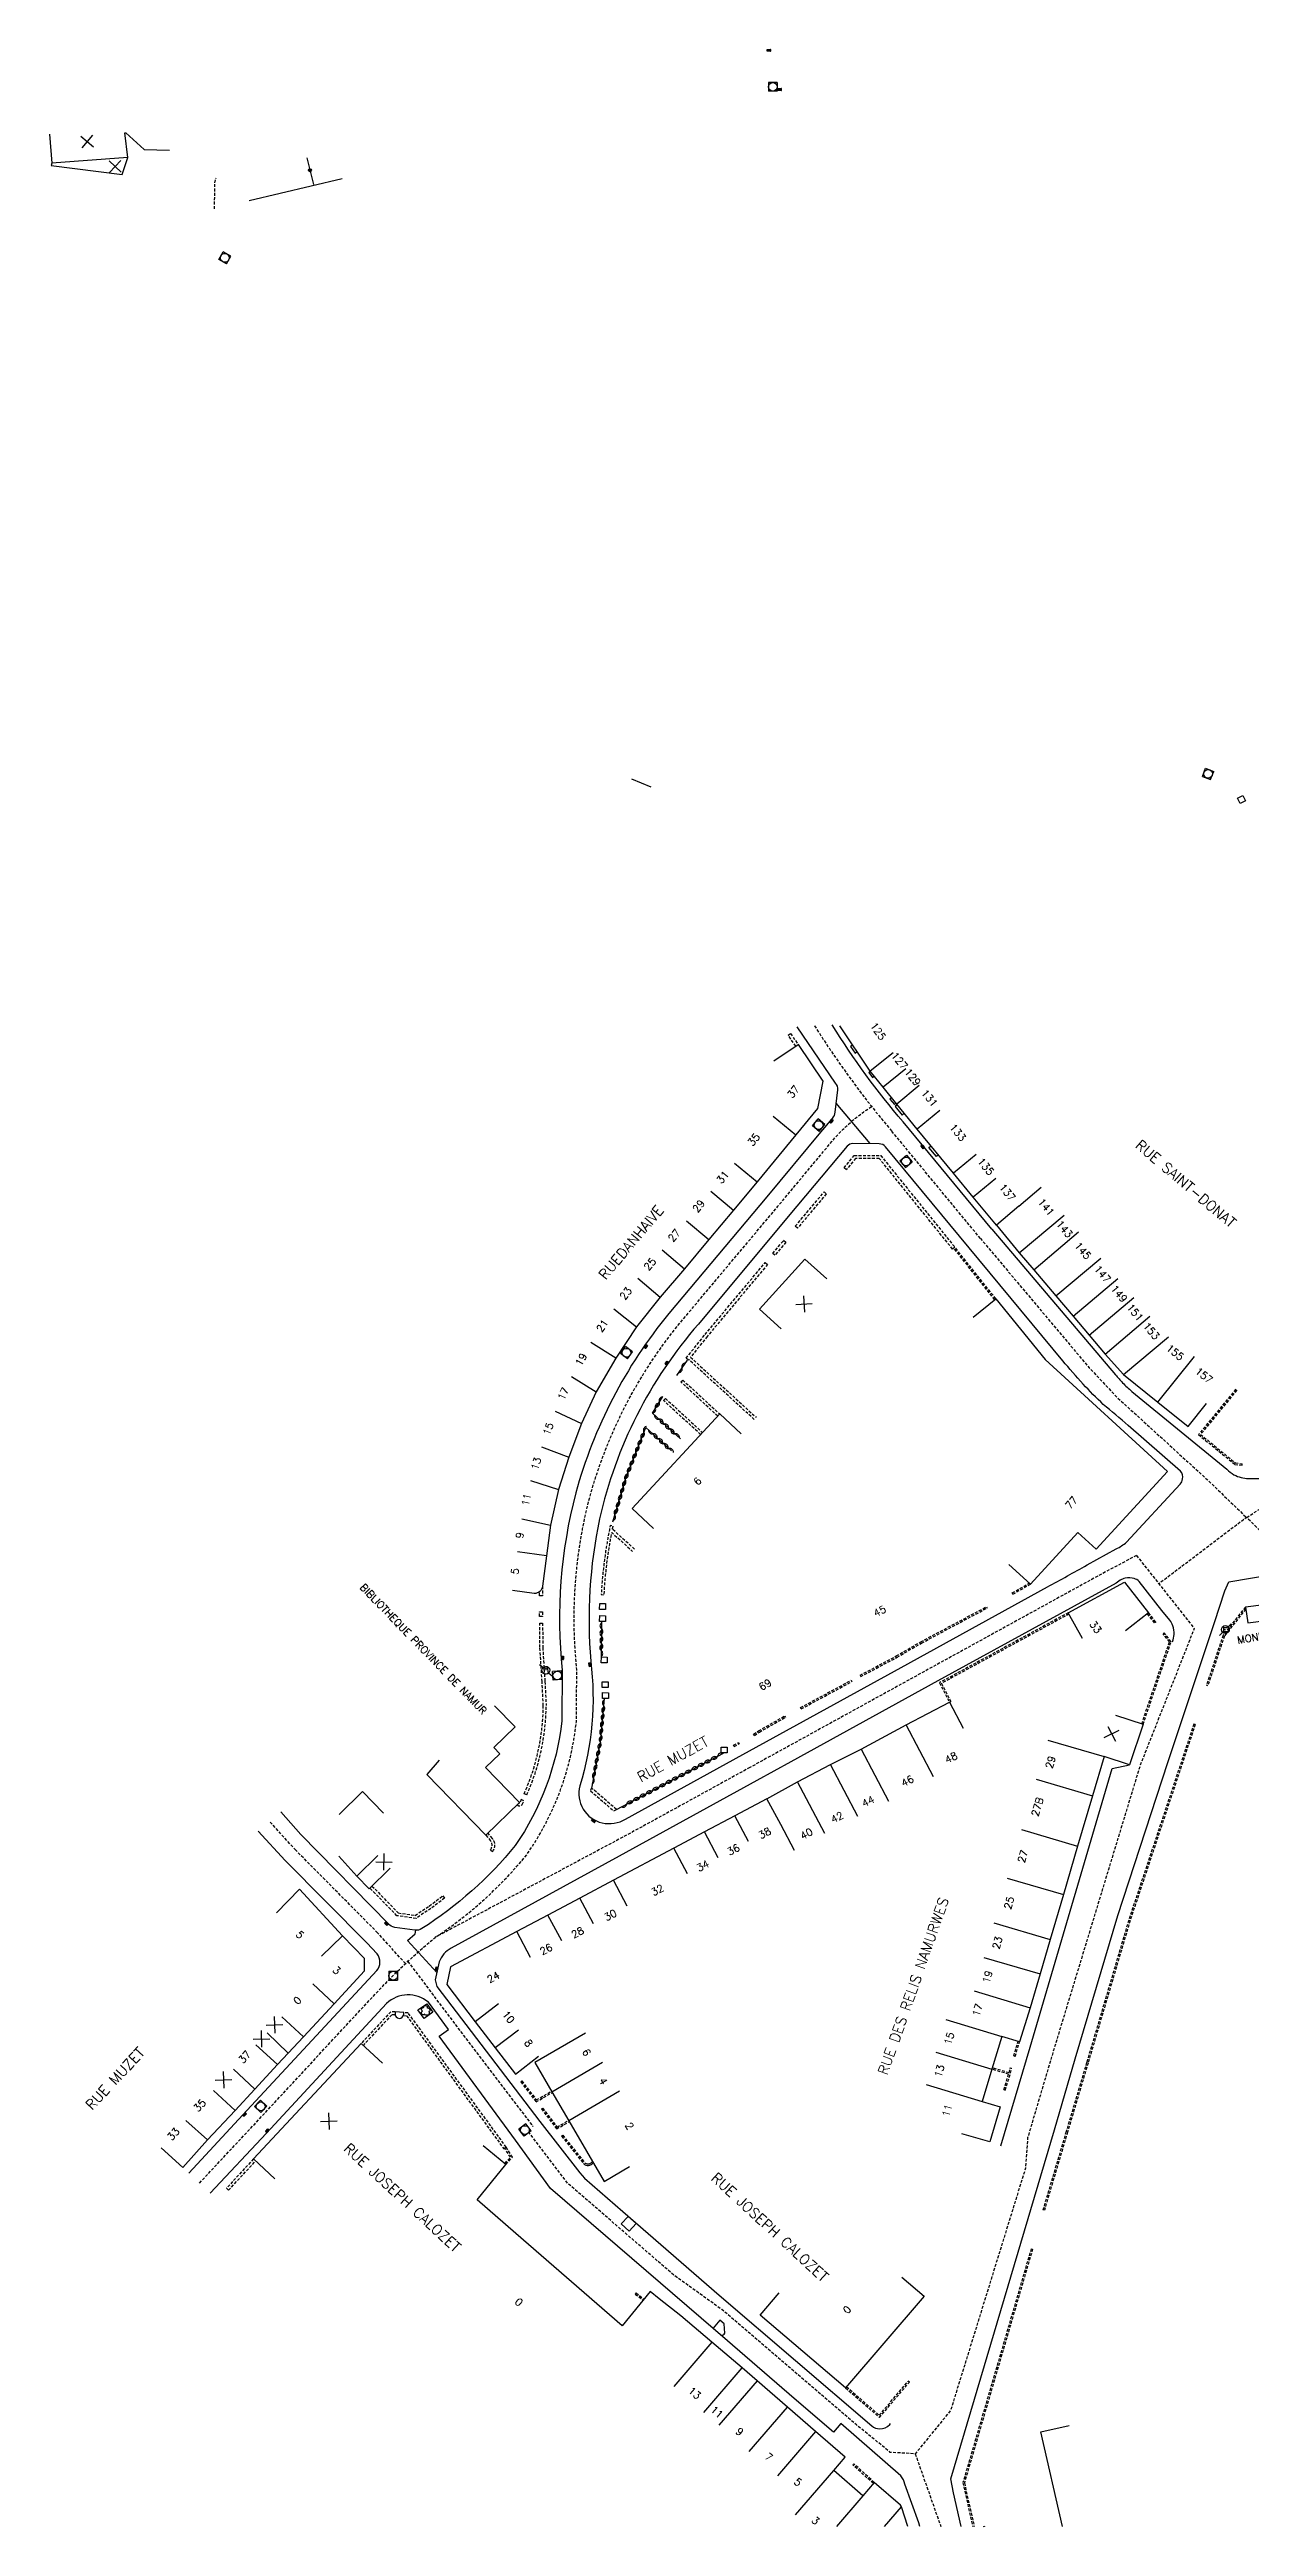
# Model space of a CAD drawing. Header units: millimetres. Extents: x 184000 to 185001, y 129000 to 130000.
# Drawn here: x 184414.8 to 184619.8, y 129000 to 129422.8 of the extents above; entities that cross this region are included whole.
import ezdxf
from ezdxf.enums import TextEntityAlignment as Align

# ---------------------------------------------------------------- set-up
doc = ezdxf.new("R2010")
doc.units = ezdxf.units.MM
doc.linetypes.add('DASHED', pattern=[0.75, 0.5, -0.25])
doc.layers.get('0').update_dxf_attribs({"linetype": 'CONTINUOUS'})
for name, color, linetype in [('W0001', 6, 'DASHED'), ('W0008', 7, 'CONTINUOUS'), ('W0100', 7, 'CONTINUOUS'), ('W0112', 1, 'DASHED'), ('W0300', 7, 'CONTINUOUS'), ('W0310', 3, 'CONTINUOUS'), ('W0322', 7, 'CONTINUOUS'), ('W0334', 7, 'CONTINUOUS'), ('W0400', 7, 'CONTINUOUS'), ('W0420', 7, 'CONTINUOUS'), ('W0471', 7, 'CONTINUOUS'), ('W0984', 7, 'CONTINUOUS'), ('W0989', 7, 'CONTINUOUS'), ('W0991', 7, 'CONTINUOUS'), ('W1102', 7, 'CONTINUOUS')]:
    doc.layers.add(name, color=color, linetype=linetype)
doc.styles.get("Standard").update_dxf_attribs({"font": 'romans.shx', "width": 0.85})

# ---------------------------------------------------------------- blocks, each defined once
blk = doc.blocks.new('t991o')
at = {"color": 0, "linetype": 'Continuous'}
for p, q in [((-1, 1), (1, -1)), ((-1, -1), (1, 1))]:
    blk.add_line(p, q, dxfattribs=at)
blk = doc.blocks.new('t112o')
at = {"color": 0, "linetype": 'Continuous'}
for p, q in [((-0.5, 0.5), (0.5, 0.5)), ((-0.5, -0.5), (-0.5, 0.5)), ((0.5, 0.5), (0.5, -0.5)), ((0.5, -0.5), (-0.5, -0.5))]:
    blk.add_line(p, q, dxfattribs=at)
blk = doc.blocks.new('t310o')
at = {"color": 0, "linetype": 'Continuous'}
for centre, start, end in [((-0.5, 0.38), 216.8699, 323.1304), ((0.5, -0.37), 36.8699, 143.1303)]:
    blk.add_arc(centre, 0.625, start, end, dxfattribs=at)
blk = doc.blocks.new('T400')
for p, q in [((-0.15, 0.3), (0.15, 0.3)), ((-0.15, -0.25), (-0.15, 0.3)), ((-0.15, 0.15), (0.15, 0.15)), ((-0.15, 0), (0.15, 0)), ((0.15, 0.3), (0.15, -0.25)), ((-0.15, -0.15), (0.15, -0.15)), ((-0.15, -0.25), (-0.15, -0.3)), ((-0.15, -0.3), (0.15, -0.3)), ((0.15, -0.3), (0.15, -0.25))]:
    blk.add_line(p, q)
blk = doc.blocks.new('T420')
for p, q in [((0.75, 0.75), (-0.75, 0.75)), ((-0.75, 0.75), (-0.75, -0.75)), ((0.75, 0.75), (0.75, -0.75)), ((0.75, -0.75), (-0.75, -0.75))]:
    blk.add_line(p, q)
blk.add_ellipse((0, 0), major_axis=(-0.53, 0.53), ratio=1, start_param=3.926991, end_param=10.210176)
blk = doc.blocks.new('T300')
for p, q in [((-0.8, 0.51), (-0.86, 0.34)), ((-0.86, 0.34), (-0.86, 0.17)), ((-0.86, 0.17), (-0.74, 0.06)), ((-0.69, 0.63), (-0.8, 0.51)), ((-0.8, -0.06), (-0.74, 0.06)), ((-0.74, 0.06), (-0.69, 0.11)), ((-0.57, 0.69), (-0.69, 0.63)), ((-0.46, 0.69), (-0.57, 0.69)), ((-0.29, 0.63), (-0.46, 0.69)), ((-0.29, 0.63), (-0.17, 0.74)), ((-0.23, 0.57), (-0.29, 0.63)), ((-0.17, 0.74), (-0.06, 0.8)), ((-0.06, 0.8), (0.06, 0.8)), ((0.06, 0.8), (0.23, 0.74)), ((0.23, 0.74), (0.34, 0.63)), ((0.34, 0.63), (0.4, 0.51)), ((0.46, 0.46), (0.34, 0.46)), ((0.4, 0.51), (0.4, 0.46)), ((0.57, 0.4), (0.46, 0.46)), ((0.57, 0.4), (0.69, 0.29)), ((0.69, 0.29), (0.74, 0.17)), ((0.74, 0.06), (0.69, -0.17)), ((0.74, 0.17), (0.74, 0.06)), ((-0.8, -0.17), (-0.8, -0.06)), ((-0.8, -0.23), (-0.8, -0.17)), ((-0.74, -0.34), (-0.8, -0.23)), ((-0.69, -0.4), (-0.74, -0.34)), ((-0.51, -0.46), (-0.69, -0.4)), ((-0.4, -0.46), (-0.51, -0.46)), ((-0.4, -0.46), (-0.34, -0.46)), ((-0.34, -0.46), (-0.34, -0.4)), ((-0.34, -0.51), (-0.34, -0.46)), ((-0.29, -0.63), (-0.34, -0.51)), ((-0.17, -0.74), (-0.29, -0.63)), ((-0.06, -0.8), (-0.17, -0.74)), ((0.06, -0.8), (-0.06, -0.8)), ((0.17, -0.74), (0.06, -0.8)), ((0.23, -0.69), (0.17, -0.74)), ((0.29, -0.46), (0.23, -0.46)), ((0.29, -0.63), (0.23, -0.69)), ((0.46, -0.4), (0.29, -0.46)), ((0.34, -0.51), (0.29, -0.63)), ((0.34, -0.51), (0.34, -0.46)), ((0.57, -0.34), (0.46, -0.4)), ((0.63, -0.29), (0.57, -0.34)), ((0.69, -0.17), (0.63, -0.29))]:
    blk.add_line(p, q)
blk = doc.blocks.new('T471')
for p, q in [((-0.333334, 0.333334), (-0.333334, -0.333334)), ((-0.333334, 0.333334), (0.333334, 0.333334)), ((-0.333334, 0), (0, 0)), ((0.500001, 0.500001), (1.000002, 1.000002)), ((-0.500001, -0.500001), (-1.000002, -1.000002)), ((-0.333334, -0.333334), (0.333334, -0.333334))]:
    blk.add_line(p, q)
blk.add_ellipse((0, 0), major_axis=(0.471405, 0.471405), ratio=1, start_param=5.4977871438, end_param=11.780972451)
blk = doc.blocks.new('t322o')
at = {"color": 0, "linetype": 'Continuous'}
for radius in [0.25, 0.15]:
    blk.add_circle((0, 0), radius, dxfattribs=at)

msp = doc.modelspace()

# ---------------------------------------------------------------- linework, layer by layer
at = {"layer": 'W0001'}
msp.add_lwpolyline([(184573.69, 129219.87), (184558.59, 129238.15, -0.034591), (184545.4, 129256.15), (184545.4, 129256.15)], format="xyb", dxfattribs=at)
at = {"layer": 'W0001', "flags": 128}
msp.add_lwpolyline([(184440.44, 129058.62), (184449.84, 129068.69), (184470.51, 129090.98, -0.033237), (184480.66, 129100.56, 0.076796), (184496.31, 129114.72, 0.126342), (184504.74, 129137.37), (184504.82, 129146.26, -0.091182), (184507.05, 129175.76, -0.105379), (184522.43, 129205.44), (184539.15, 129225.36), (184548.34, 129236.4, -0.077592), (184555.15, 129242.39, -3.253986)], format="xyb", dxfattribs=at)
for points in [[(184573.69, 129219.87), (184592.27, 129197.77), (184597.11, 129192.65), (184612.38, 129178.73), (184619.12, 129172.22), (184628.1, 129177.99)], [(184743.39, 129000), (184742.74, 129000.55), (184704.08, 129057.27), (184648.29, 129142.06), (184642.83, 129150.26), (184626.87, 129164.73), (184619.12, 129172.22), (184604.16, 129160.91)], [(184600.33, 129165.74), (184604.16, 129160.91), (184610.19, 129153.29), (184600.94, 129129.89), (184586.04, 129080.83), (184581.76, 129066.35), (184581.38, 129061.14), (184568.6, 129019.79), (184562.57, 129012.4), (184558.32, 129012.65), (184552.53, 129017.35), (184529.55, 129037.04), (184521.5, 129042.81), (184503.25, 129058.58), (184496.43, 129067.55), (184496.43, 129067.55)], [(184600.33, 129165.74), (184594.37, 129162.58), (184565.52, 129146.71), (184534.35, 129129.55)], [(184534.35, 129129.55), (184514.33, 129118.55), (184480.66, 129100.56)], [(184475.98, 129096.46), (184484.04, 129085.72), (184497.35, 129068.25)], [(184562.57, 129012.4), (184566.94, 129000)]]:
    msp.add_lwpolyline(points, dxfattribs=at)
at = {"layer": 'W0001'}
msp.add_lwpolyline([(184475.57, 129096.08), (184470.82, 129101.34), (184456.85, 129115.43), (184452.39, 129120.34)], dxfattribs=at)
at = {"layer": 'W0008'}
for points in [[(184542.39, 129256), (184548.93, 129246.37, -0.206742), (184549.29, 129245.23), (184548.86, 129241.42, -0.173148), (184548.39, 129240.36), (184546.42, 129238), (184537.23, 129226.96), (184520.51, 129207.03, 0.10546), (184504.64, 129176.41, 0.09079), (184502.32, 129146.14), (184502.24, 129137.52, -0.125173), (184494.31, 129116.23, -0.080614), (184478.36, 129102.05, -0.177163), (184477.15, 129101.79), (184473.74, 129102.26, -0.190961), (184472.66, 129102.87), (184457.73, 129118.1), (184454.33, 129122.01)], [(184575.62, 129221.47), (184560.51, 129239.74, -0.03778), (184548.4, 129256.31)], [(184571.76, 129218.27), (184557.51, 129235.48, 0.210933), (184556.41, 129236.03), (184551.91, 129236.06, 0.192926), (184550.97, 129235.61), (184540.91, 129223.59), (184525.58, 129205.25, 0.124463), (184508.7, 129171.98, 0.073667), (184507.2, 129147.69, -0.105934), (184505.33, 129126.43, 0.425222), (184509.15, 129120.1, 0.197223), (184513.12, 129120.76), (184533.14, 129131.76)], [(184535.56, 129127.35), (184512.05, 129114.42), (184483.36, 129098.7, 0.195), (184481.35, 129096.37), (184480.66, 129093.32), (184480.9, 129092.19), (184498.48, 129069.12)], [(184438.62, 129060.32), (184447.84, 129070.24), (184470.68, 129094.89, 0.366846), (184470.72, 129097.73), (184469, 129099.63), (184455.07, 129113.68), (184450.45, 129118.67)], [(184494.34, 129065.96), (184481.3, 129083.7), (184482.9, 129084.85), (184479.48, 129089.49, 0.38264), (184472.36, 129089.26), (184451.83, 129067.15), (184442.26, 129056.91)]]:
    msp.add_lwpolyline(points, format="xyb", dxfattribs=at)
at = {"layer": 'W0008', "flags": 128}
for points in [[(184575.62, 129221.47), (184596.77, 129196.56, 0.0174), (184597.97, 129195.22, 0.0286), (184599.55, 129193.76), (184615.73, 129180.46, 0.0407), (184616.97, 129179.51, 0.1153), (184619.45, 129178.88, 0.0395), (184622.52, 129179, 0.0403), (184628.01, 129179.89, 0.0211), (184631.62, 129181.08), (184652, 129188.36), (184720.6, 129212.79), (184720.57, 129213.07, -0.0192), (184723.73, 129214.19, -0.0873), (184727.82, 129214.78, -0.0064), (184728.18, 129214.75, -0.0121), (184730.2, 129214.54, -0.0677), (184736.1, 129212.98), (184758.41, 129203.38), (184765.08, 129200.52)], [(184533.14, 129131.76), (184560.15, 129146.65), (184564.63, 129149.09), (184585.15, 129160.38, 0.0009), (184591.91, 129164.12), (184596.88, 129166.88, 0.079), (184598.63, 129168.04), (184607.79, 129177.94, 0.1425), (184608.21, 129178.8, 0.2529), (184607.86, 129180.14), (184598.94, 129187.94, -0.0039), (184594.67, 129191.54, -0.024), (184591.23, 129195.01, -0.0104), (184587.76, 129198.98), (184571.76, 129218.27)], [(184606.47, 129151.01, 0.0591), (184606.76, 129152.27, 0.0938), (184606.52, 129153.74, 0.0947), (184606.05, 129154.7), (184604.68, 129156.33), (184600.8, 129161.32, 0.1592), (184599.95, 129161.79, 0.1244), (184598.41, 129161.87, 0.0861), (184597.56, 129161.51), (184596.84, 129161.04), (184566.41, 129144.33), (184541.34, 129130.53), (184535.56, 129127.35)], [(184563.36, 129000), (184563.16, 129000.63), (184560.8, 129007.24, 0.125), (184560.13, 129008.64), (184549.9, 129017.55), (184548.64, 129016.08), (184541.89, 129021.85), (184530.52, 129031.7), (184500.34, 129057.68), (184494.34, 129065.96)], [(184498.48, 129069.12), (184505.33, 129060.39), (184506.15, 129059.47), (184512.67, 129053.76), (184529.12, 129039.47), (184555.16, 129017.15, 0.1734), (184556.51, 129016.67, 0.2155), (184558.21, 129017.38), (184558.38, 129017.58)]]:
    msp.add_lwpolyline(points, format="xyb", dxfattribs=at)
for points in [[(184570.39, 129000), (184569.13, 129005.74), (184568.63, 129008.12), (184586.34, 129067.71), (184589.89, 129079.84), (184597.14, 129104.27), (184605.71, 129130.41), (184613.63, 129154.31), (184615.43, 129159.73), (184616.07, 129161.27), (184623.51, 129162.51), (184640.26, 129147.15), (184651.19, 129130.74), (184671.42, 129100.37), (184682.89, 129083.08), (184682.83, 129082.91), (184738.18, 129000)], [(184577.17, 129064.98), (184582.18, 129081.83), (184587.58, 129100.18), (184596.17, 129129.36), (184599.16, 129129.99)]]:
    msp.add_lwpolyline(points, dxfattribs=at)
msp.add_lwpolyline([(184513.59, 129052.93), (184512.41, 129051.65), (184513.76, 129050.42), (184514.93, 129051.7)], close=True, dxfattribs=at)
msp.add_lwpolyline([(184529.42, 129032.68, 0.3665), (184530.1, 129033.02), (184529.98, 129034.6), (184529.24, 129035.19), (184528.11, 129033.84)], format="xyb", close=True, dxfattribs=at)
at = {"layer": 'W0100'}
for points in [[(184414.83, 129408.36), (184415.22, 129403.38), (184415.12, 129403.03), (184427.2, 129401.49), (184428.18, 129404.39)], [(184428.18, 129404.39), (184427.68, 129408.59), (184427.85, 129408.6), (184430.98, 129405.75), (184435.29, 129405.61)], [(184464.77, 129400.75), (184448.88, 129397)], [(184576.43, 129222.14), (184572.48, 129226.88), (184569.08, 129231.02), (184562.91, 129238.53), (184559.41, 129242.79), (184557.08, 129245.7), (184554.89, 129248.41), (184549.69, 129256.17)], [(184539.71, 129204.41), (184536.01, 129207.77), (184543.76, 129216.3), (184547.46, 129212.94)], [(184517.93, 129170.35), (184514.26, 129173.74), (184529.2, 129189.91), (184532.88, 129186.52)], [(184481.3, 129130.79), (184481.3, 129130.79), (184481.3, 129130.79), (184481.3, 129130.79), (184481.3, 129130.79), (184479.21, 129128.34), (184489.3, 129118), (184495.02, 129123.55), (184489.22, 129129.54), (184491.67, 129131.91), (184490.65, 129132.97), (184494.27, 129136.47), (184490.79, 129140.07)], [(184464.25, 129121.52), (184468.26, 129125.43), (184471.85, 129121.75)], [(184537.27, 129124.23), (184531.8, 129121.33), (184526.59, 129118.58), (184521.38, 129115.81), (184511.07, 129110.3), (184505.32, 129107.26), (184499.89, 129104.36), (184494.58, 129101.54), (184483.27, 129095.52), (184482.61, 129092.5), (184487.48, 129086.15), (184490.91, 129081.68), (184494.33, 129077.23), (184498.29, 129080.28)], [(184472.96, 129112.35), (184469.39, 129108.86), (184467.28, 129111.01), (184464.2, 129114.41)], [(184437.58, 129061.3), (184441.79, 129065.97), (184446.5, 129071.03), (184449.88, 129074.67), (184453.71, 129078.83), (184455.58, 129080.78), (184458.18, 129083.59), (184463.4, 129089.2), (184468.59, 129094.82), (184468.59, 129096.97), (184464.81, 129100.83), (184457.47, 129108.79)], [(184471.67, 129079.06), (184468.01, 129082.46), (184449.64, 129062.73), (184453.3, 129059.32)]]:
    msp.add_lwpolyline(points, dxfattribs=at)
at = {"layer": 'W0100', "flags": 128}
for points in [[(184514.16, 129298.33), (184517.44, 129296.93)], [(184576.43, 129222.14), (184580.33, 129217.43), (184582.82, 129214.51), (184586.58, 129210.06), (184589.52, 129206.57), (184592.25, 129203.35), (184594.98, 129200.12), (184598.14, 129196.63), (184603.98, 129191.89), (184609.15, 129187.76), (184612.29, 129191.66)], [(184572.44, 129206.42), (184576.33, 129209.57), (184584.72, 129199.18), (184605.64, 129180.09), (184593.46, 129166.8), (184590.32, 129169.68), (184582.22, 129160.83), (184578.53, 129164.21)], [(184591.1, 129151.59), (184588.7, 129155.97), (184598.27, 129161.21), (184602.4, 129155.96), (184598.46, 129152.87)], [(184537.27, 129124.23), (184542.5, 129127.12), (184548.11, 129130.05), (184553.37, 129132.68), (184561.05, 129136.81), (184568.42, 129140.7), (184570.76, 129136.28)], [(184596.73, 129138.51), (184601.46, 129136.93), (184599.16, 129129.99), (184594.79, 129131.41), (184592.83, 129124.73), (184590.29, 129116.13), (184587.87, 129107.85), (184585.59, 129100.19), (184583.9, 129094.35), (184582.21, 129088.55), (184580.38, 129082.7), (184577.35, 129083.62), (184575.67, 129078.07), (184574, 129072.53), (184577.04, 129071.61), (184575.31, 129065.65), (184570.51, 129067.04)], [(184497.66, 129079.17), (184497.66, 129079.17), (184500.56, 129074.2), (184503.47, 129069.23), (184509.5, 129058.91), (184513.81, 129061.43)], [(184561.31, 129000), (184560.21, 129003.34), (184560.08, 129003.66), (184555.59, 129007.51), (184553.64, 129005.23), (184548.68, 129009.58), (184550.63, 129011.85), (184545.57, 129016.2), (184540.77, 129020.36), (184535.57, 129024.86), (184533.03, 129027.06), (184527.87, 129031.45), (184522.58, 129035.93), (184518.86, 129038.84), (184517.32, 129040.11), (184512.56, 129034.25), (184494.42, 129049.99), (184487.8, 129055.74), (184492.73, 129061.81), (184488.85, 129064.96)], [(184560.28, 129042.54), (184564.08, 129039.3), (184550.69, 129023.65), (184536.11, 129036.06), (184539.35, 129039.86)], [(184587.7, 129000), (184583.99, 129016.14), (184588.86, 129017.26)]]:
    msp.add_lwpolyline(points, dxfattribs=at)
at = {"layer": 'W0100'}
msp.add_lwpolyline([(184538.45, 129250.15), (184542.6, 129252.94), (184546.8, 129246.71), (184545.91, 129242.03), (184542.17, 129237.53), (184535.58, 129229.55), (184531.54, 129224.71), (184527.35, 129219.68), (184523.21, 129214.69), (184519.02, 129209.82), (184515.01, 129204.75), (184511.45, 129199.45), (184508.1, 129193.69), (184505.64, 129188.3), (184503.44, 129182.54), (184501.69, 129177.03), (184500.31, 129170.92), (184499.63, 129165.71), (184498.96, 129160.5, -0.394686), (184497.53, 129159.26), (184493.82, 129159.74)], format="xyb", dxfattribs=at)
at = {"layer": 'W0100', "flags": 128}
msp.add_lwpolyline([(184622.49, 129154.64), (184622.04, 129157.33), (184618.91, 129156.93), (184619.36, 129154.24)], close=True, dxfattribs=at)
at = {"layer": 'W0100'}
msp.add_lwpolyline([(184473.79, 129087.53, 1), (184475.27, 129087.42), (184475.29, 129087.72), (184473.81, 129087.83)], format="xyb", close=True, dxfattribs=at)
at = {"layer": 'W0112'}
for p, q in [((184576.14, 129209.41), (184569.13, 129218.21)), ((184576.33, 129209.57), (184569.32, 129218.37)), ((184617.26, 129194.11), (184610.92, 129186.38)), ((184617.45, 129193.95), (184611.27, 129186.41)), ((184610.92, 129186.38), (184617.11, 129181.3)), ((184611.27, 129186.41), (184617.21, 129181.54)), ((184617.11, 129181.3), (184618.36, 129181.16)), ((184617.21, 129181.54), (184618.38, 129181.41)), ((184618.36, 129181.16), (184618.38, 129181.41)), ((184579.13, 129159.36), (184582.03, 129161.01)), ((184579.25, 129159.14), (184579.13, 129159.36)), ((184579.25, 129159.14), (184582.22, 129160.83)), ((184563.52, 129151.01), (184574.73, 129156.99)), ((184563.65, 129150.79), (184574.84, 129156.77)), ((184588.7, 129155.98), (184566.7, 129144.01)), ((184588.82, 129155.76), (184567.03, 129143.9)), ((184574.73, 129156.99), (184574.84, 129156.77)), ((184603.41, 129154.22), (184602.2, 129155.8)), ((184603.61, 129154.37), (184602.4, 129155.96)), ((184603.61, 129154.37), (184603.41, 129154.22)), ((184618.91, 129156.93), (184615.1, 129152.13)), ((184618.97, 129156.6), (184615.33, 129152.01)), ((184559.34, 129148.59), (184563.52, 129151.01)), ((184559.47, 129148.37), (184563.65, 129150.79)), ((184601.23, 129137.01), (184605.96, 129150.98)), ((184601.47, 129136.93), (184606.24, 129151.03)), ((184605.08, 129152.54), (184604.88, 129152.38)), ((184605.96, 129150.98), (184604.88, 129152.38)), ((184606.24, 129151.03), (184605.08, 129152.54)), ((184615.1, 129152.13), (184612.28, 129143.59)), ((184615.33, 129152.01), (184612.52, 129143.51)), ((184553.16, 129145.29), (184559.34, 129148.59)), ((184553.16, 129145.29), (184553.27, 129145.07)), ((184553.27, 129145.07), (184559.47, 129148.37)), ((184543, 129139.78), (184551.65, 129144.44)), ((184543.12, 129139.56), (184551.77, 129144.22)), ((184551.65, 129144.44), (184551.77, 129144.22)), ((184566.7, 129144.01), (184568.44, 129140.71)), ((184567.03, 129143.9), (184568.66, 129140.82)), ((184612.52, 129143.51), (184612.28, 129143.59)), ((184535.84, 129135.81), (184540.33, 129138.37)), ((184535.97, 129135.6), (184540.46, 129138.15)), ((184540.33, 129138.37), (184540.46, 129138.15)), ((184543.12, 129139.56), (184543, 129139.78)), ((184568.44, 129140.71), (184568.66, 129140.82)), ((184610.12, 129136.95), (184599, 129103.5)), ((184610.35, 129136.87), (184599.24, 129103.42)), ((184610.35, 129136.87), (184610.12, 129136.95)), ((184531.57, 129133.36), (184532.41, 129133.83)), ((184531.69, 129133.14), (184531.57, 129133.36)), ((184531.69, 129133.14), (184532.53, 129133.62)), ((184532.41, 129133.83), (184532.53, 129133.62)), ((184534.98, 129135.25), (184535.84, 129135.81)), ((184535.12, 129135.04), (184534.98, 129135.25)), ((184535.12, 129135.04), (184535.97, 129135.6)), ((184599, 129103.5), (184591.83, 129079.18)), ((184599.24, 129103.42), (184592.07, 129079.11)), ((184579.39, 129080.31), (184580.14, 129082.78)), ((184579.63, 129080.24), (184580.38, 129082.7)), ((184578.51, 129077.19), (184575.66, 129078.05)), ((184578.58, 129077.43), (184575.74, 129078.29)), ((184578.58, 129077.43), (184578.78, 129078.3)), ((184578.78, 129078.3), (184579.02, 129078.24)), ((184578.82, 129077.36), (184579.02, 129078.24)), ((184579.63, 129080.24), (184579.39, 129080.31)), ((184591.83, 129079.18), (184588.32, 129067.4)), ((184592.07, 129079.11), (184588.56, 129067.32)), ((184495.44, 129076.04), (184495.24, 129075.89)), ((184495.24, 129075.89), (184497.86, 129072.47)), ((184495.44, 129076.04), (184497.92, 129072.8)), ((184497.86, 129072.47), (184500.62, 129074.08)), ((184497.92, 129072.8), (184500.5, 129074.3)), ((184577.69, 129074.58), (184578.51, 129077.19)), ((184577.69, 129074.58), (184577.93, 129074.5)), ((184577.93, 129074.5), (184578.82, 129077.36)), ((184498.77, 129071.26), (184498.97, 129071.41)), ((184498.77, 129071.26), (184501.39, 129067.85)), ((184498.97, 129071.41), (184501.45, 129068.18)), ((184501.45, 129068.18), (184503.42, 129069.32)), ((184501.39, 129067.85), (184503.54, 129069.11)), ((184502.22, 129066.62), (184502.41, 129066.78)), ((184502.22, 129066.62), (184505.98, 129061.93)), ((184502.41, 129066.78), (184506.17, 129062.09)), ((184588.32, 129067.4), (184584.37, 129054.04)), ((184588.56, 129067.32), (184584.61, 129053.97)), ((184492.77, 129064.76), (184492.51, 129064.61)), ((184493.48, 129063.01), (184492.51, 129064.61)), ((184492.54, 129061.96), (184493.48, 129063.01)), ((184492.73, 129061.81), (184493.82, 129063.02)), ((184493.82, 129063.02), (184492.77, 129064.76)), ((184505.98, 129061.93), (184506.14, 129061.79)), ((184506.14, 129061.79), (184506.34, 129061.69)), ((184506.17, 129062.09), (184506.27, 129062)), ((184506.27, 129062), (184506.42, 129061.93)), ((184506.34, 129061.69), (184506.56, 129061.64)), ((184506.42, 129061.93), (184506.59, 129061.89)), ((184506.56, 129061.64), (184506.8, 129061.64)), ((184506.59, 129061.89), (184506.78, 129061.89)), ((184506.78, 129061.89), (184506.95, 129061.92)), ((184506.8, 129061.64), (184507.02, 129061.68)), ((184506.95, 129061.92), (184507.05, 129061.96)), ((184507.02, 129061.68), (184507.16, 129061.73)), ((184507.05, 129061.96), (184507.16, 129062.02)), ((184507.16, 129062.02), (184507.27, 129062.09)), ((184507.16, 129061.73), (184507.29, 129061.81)), ((184507.27, 129062.09), (184507.37, 129062.18)), ((184507.29, 129061.81), (184507.42, 129061.89)), ((184507.37, 129062.18), (184507.52, 129062.3)), ((184507.42, 129061.89), (184507.54, 129061.99)), ((184507.54, 129061.99), (184507.64, 129062.08)), ((184584.61, 129053.97), (184584.37, 129054.04)), ((184582.36, 129047.4), (184570.71, 129007.49)), ((184582.6, 129047.33), (184570.96, 129007.44)), ((184582.36, 129047.4), (184582.6, 129047.33)), ((184514.96, 129039.87), (184514.8, 129039.68)), ((184514.8, 129039.68), (184516.11, 129038.62)), ((184514.96, 129039.87), (184516.27, 129038.81)), ((184550.69, 129023.66), (184556.46, 129018.62)), ((184550.85, 129023.85), (184556.43, 129018.98)), ((184556.43, 129018.98), (184561.39, 129024.8)), ((184556.46, 129018.62), (184561.58, 129024.64)), ((184561.58, 129024.64), (184561.39, 129024.8)), ((184551.91, 129010.52), (184552.08, 129010.71)), ((184555.43, 129007.32), (184551.91, 129010.52)), ((184555.59, 129007.51), (184552.08, 129010.71)), ((184570.69, 129007.47), (184572.39, 129000)), ((184570.96, 129007.44), (184572.65, 129000)), ((184574.24, 129000), (184574.38, 129000.04)), ((184574.38, 129000.04), (184574.39, 129000))]:
    msp.add_line(p, q, dxfattribs=at)
for points in [[(184443, 129395.59), (184443.03, 129400.05), (184443.24, 129400.91)], [(184542.18, 129252.66), (184540.88, 129254.58), (184541.29, 129254.86), (184542.6, 129252.94)], [(184535.11, 129188.94), (184523.92, 129199.18), (184523.87, 129199.11), (184523.48, 129199.42), (184526.7, 129203.46), (184536.98, 129215.75), (184537.37, 129215.43), (184527.08, 129203.14), (184524.23, 129199.57), (184535.45, 129189.3)], [(184525.94, 129186.38), (184519.62, 129192.22), (184519.93, 129192.56), (184526.27, 129186.74)], [(184528.87, 129189.55), (184522.59, 129195.36), (184522.89, 129195.69), (184529.2, 129189.91)], [(184514.67, 129166.81), (184510.9, 129170.25)], [(184498.96, 129160.5), (184498.95, 129158.84), (184498.45, 129158.84), (184498.46, 129159.57)], [(184469.86, 129109.32), (184474.34, 129104.73), (184477.24, 129104.31), (184479.62, 129105.91), (184481.95, 129107.66), (184482.25, 129107.26), (184479.91, 129105.5), (184477.38, 129103.8), (184477.38, 129103.78), (184474.1, 129104.26), (184469.5, 129108.97)], [(184473.81, 129087.83), (184473.05, 129087.87), (184468.01, 129082.46)], [(184473.8, 129087.33), (184473.25, 129087.36), (184468.37, 129082.12)], [(184475.23, 129087.22), (184475.77, 129087.18), (184492.36, 129064.47), (184492.77, 129064.76), (184476.04, 129087.66), (184475.29, 129087.72)], [(184449.64, 129062.73), (184445.03, 129057.73), (184445.4, 129057.39), (184450.01, 129062.39)]]:
    msp.add_lwpolyline(points, dxfattribs=at)
for points in [[(184568.94, 129218.05), (184556.44, 129233.52), (184552.4, 129233.53), (184550.82, 129231.6), (184550.43, 129231.92), (184552.16, 129234.03), (184556.68, 129234.02), (184569.32, 129218.37)], [(184542.11, 129221.94), (184547.01, 129227.8), (184547.4, 129227.48), (184542.49, 129221.62)], [(184540.5, 129219.22), (184538.63, 129216.98), (184538.25, 129217.3), (184540.11, 129219.54)], [(184498.45, 129155.32), (184498.45, 129156.14), (184498.95, 129156.14), (184498.95, 129155.31)], [(184507.33, 129126.07), (184507.15, 129125.57), (184511.12, 129122.14), (184511.59, 129122.39)]]:
    msp.add_lwpolyline(points, close=True, dxfattribs=at)
at = {"layer": 'W0112', "flags": 128}
msp.add_lwpolyline([(184510.9, 129170.25, -0.001604), (184511.01, 129170.74), (184510.52, 129170.84, 0.037415), (184508.98, 129159.07), (184509.48, 129159.04, -0.033955), (184510.79, 129169.67), (184514.33, 129166.44)], format="xyb", dxfattribs=at)
at = {"layer": 'W0112'}
msp.add_lwpolyline([(184498.98, 129154.21), (184499.01, 129150.04), (184499.37, 129144.23), (184499.58, 129140.12, -0.104713), (184496.27, 129124.88), (184495.83, 129125.08, 0.104622), (184499.09, 129140.11), (184498.89, 129144.2), (184498.52, 129150.02), (184498.49, 129154.2)], format="xyb", close=True, dxfattribs=at)
for points in [[(184494.66, 129123.19, 0.502079), (184495.5, 129123.25), (184495.76, 129123.88), (184495.32, 129124.07), (184495.08, 129123.5, -0.618511), (184495.02, 129123.54)], [(184489.31, 129118.01), (184490.04, 129117.11, -0.366814), (184490.07, 129115.5), (184490.45, 129115.19, 0.364941), (184490.41, 129117.42), (184489.66, 129118.35)]]:
    msp.add_lwpolyline(points, format="xyb", dxfattribs=at)
at = {"layer": 'W0310'}
for points in [[(184521.88, 129196.48), (184523.71, 129199.09)], [(184522.52, 129185.66), (184517.72, 129190.06), (184519.47, 129192.88)], [(184510.97, 129171.47), (184513.18, 129178.96), (184516.59, 129187.61), (184520.98, 129183.61)], [(184509.02, 129154.49), (184508.98, 129148.37)], [(184509.51, 129141.34), (184508.81, 129133.9), (184507.3, 129126.04)], [(184511.59, 129122.39), (184529.86, 129132.02)]]:
    msp.add_lwpolyline(points, dxfattribs=at)
at = {"layer": 'W0322'}
msp.add_lwpolyline([(184458.72, 129404.3), (184459.87, 129399.78)], dxfattribs=at)
at = {"layer": 'W0334'}
for points in [[(184551.84, 129252.83), (184551.54, 129252.63), (184552.34, 129251.5), (184552.62, 129251.69)], [(184554.9, 129248.39), (184554.64, 129248.18), (184555.3, 129247.33), (184555.58, 129247.56)], [(184549.03, 129242.94), (184554.83, 129236.04)], [(184558.54, 129243.89), (184558.23, 129243.64), (184559.01, 129242.71), (184559.29, 129242.94)], [(184559.5, 129242.68), (184559.13, 129242.38), (184560.32, 129240.93), (184560.69, 129241.23)], [(184566.52, 129234.14), (184566.18, 129233.86), (184564.92, 129235.36), (184565.27, 129235.65)], [(184480.94, 129094.58), (184475.91, 129100.05), (184477.25, 129101.15), (184477.32, 129101.77)]]:
    msp.add_lwpolyline(points, dxfattribs=at)
msp.add_lwpolyline([(184477.71, 129088.19), (184479.2, 129089.23), (184480.24, 129087.78), (184478.75, 129086.73)], close=True, dxfattribs=at)
at = {"layer": 'W1102'}
for p, q in [((184558.78, 129251.57), (184554.89, 129248.41)), ((184560.99, 129248.82), (184557.08, 129245.7)), ((184563.27, 129245.97), (184559.41, 129242.79)), ((184538.33, 129240.73), (184542.17, 129237.53)), ((184566.77, 129241.7), (184562.91, 129238.53)), ((184572.95, 129234.19), (184569.08, 129231.02)), ((184531.72, 129232.73), (184535.58, 129229.55)), ((184576.32, 129230.08), (184572.48, 129226.88)), ((184527.7, 129227.91), (184531.54, 129224.71)), ((184580.27, 129225.35), (184584.05, 129228.61)), ((184523.51, 129222.88), (184527.35, 129219.68)), ((184580.27, 129225.35), (184576.43, 129222.14)), ((184580.33, 129217.43), (184587.99, 129223.86)), ((184519.37, 129217.89), (184523.21, 129214.69)), ((184582.82, 129214.51), (184590.44, 129220.98)), ((184515.23, 129213.09), (184519.02, 129209.82)), ((184586.58, 129210.06), (184594.22, 129216.51)), ((184589.52, 129206.57), (184597.17, 129213.02)), ((184592.25, 129203.35), (184599.88, 129209.8)), ((184511.11, 129207.83), (184515.01, 129204.75)), ((184594.98, 129200.12), (184602.61, 129206.58)), ((184598.14, 129196.63), (184605.77, 129203.08)), ((184503.9, 129196.31), (184508.1, 129193.69)), ((184603.98, 129191.89), (184610.25, 129199.69)), ((184501.1, 129190.38), (184505.64, 129188.3)), ((184498.78, 129184.31), (184503.44, 129182.54)), ((184496.94, 129178.55), (184501.69, 129177.03)), ((184495.45, 129172.02), (184500.31, 129170.92)), ((184553.37, 129132.68), (184558.01, 129123.83)), ((184565.69, 129127.95), (184561.05, 129136.81)), ((184585.19, 129134.22), (184594.79, 129131.41)), ((184552.75, 129121.19), (184548.11, 129130.05)), ((184539.62, 129119.81), (184537.27, 129124.23)), ((184547.14, 129118.27), (184542.5, 129127.12)), ((184583.24, 129127.56), (184592.83, 129124.73)), ((184534.14, 129116.91), (184531.8, 129121.33)), ((184523.72, 129111.4), (184521.38, 129115.81)), ((184528.93, 129114.16), (184526.59, 129118.58)), ((184541.94, 129115.38), (184539.62, 129119.81)), ((184580.7, 129118.95), (184590.29, 129116.13)), ((184470.86, 129114.51), (184467.28, 129111.01)), ((184453.57, 129104.74), (184457.47, 129108.79)), ((184507.66, 129102.84), (184505.32, 129107.26)), ((184513.43, 129105.89), (184511.07, 129110.3)), ((184578.28, 129110.68), (184587.87, 129107.85)), ((184502.24, 129099.95), (184499.89, 129104.36)), ((184576, 129103.01), (184585.59, 129100.19)), ((184461.24, 129097.33), (184464.81, 129100.83)), ((184496.93, 129097.12), (184494.58, 129101.54)), ((184574.29, 129097.14), (184583.9, 129094.35)), ((184459.74, 129092.61), (184463.4, 129089.2)), ((184572.64, 129091.44), (184582.21, 129088.55)), ((184454.5, 129086.98), (184458.18, 129083.59)), ((184491.45, 129089.19), (184487.48, 129086.15)), ((184567.77, 129086.51), (184577.35, 129083.62)), ((184450.03, 129082.21), (184453.71, 129078.83)), ((184451.98, 129084.24), (184455.58, 129080.78)), ((184494.87, 129084.72), (184490.91, 129081.68)), ((184506.29, 129084.21), (184497.66, 129079.17)), ((184446.22, 129078.07), (184449.88, 129074.67)), ((184500.56, 129074.2), (184509.19, 129079.24)), ((184566.1, 129080.96), (184575.67, 129078.07)), ((184442.84, 129074.44), (184446.5, 129071.03)), ((184512.1, 129074.28), (184503.47, 129069.23)), ((184564.42, 129075.42), (184574, 129072.53)), ((184438.08, 129069.32), (184441.79, 129065.97)), ((184433.86, 129064.65), (184437.58, 129061.3)), ((184527.87, 129031.45), (184521.35, 129023.87)), ((184526.51, 129019.48), (184533.03, 129027.06)), ((184535.57, 129024.86), (184529.05, 129017.28)), ((184534.25, 129012.78), (184540.77, 129020.36)), ((184545.57, 129016.2), (184539.05, 129008.62)), ((184542.16, 129001.99), (184548.68, 129009.58)), ((184553.64, 129005.23), (184549.14, 129000)), ((184557.34, 129000), (184560.21, 129003.34))]:
    msp.add_line(p, q, dxfattribs=at)
msp.add_lwpolyline([(184428.18, 129404.39), (184415.22, 129403.38)], dxfattribs=at)
at = {"layer": 'W1102', "flags": 128}
for points in [[(184511.45, 129199.45), (184507.21, 129202.1)], [(184499.63, 129165.71), (184494.7, 129166.37)]]:
    msp.add_lwpolyline(points, dxfattribs=at)

# ---------------------------------------------------------------- block references
at = {"layer": 'W0112'}
for p, rotation in [((184618.25, 129294.8), 116.340531215652), ((184509.22, 129157.04), 269.1857425133829), ((184509.22, 129154.97), 269.1857425133829), ((184509.5, 129147.92), 269.1857425133829), ((184509.66, 129143.69), 269.1857425133829), ((184509.71, 129141.82), 269.1857425133829)]:
    msp.add_blockref('t112o', p, dxfattribs=dict(at, rotation=rotation))
msp.add_blockref('t112o', (184529.98, 129132.53), dxfattribs=at)
at = {"layer": 'W0300', "rotation": 305.3738923682548}
msp.add_blockref('T300', (184479.01, 129087.93), dxfattribs=at)
at = {"layer": 'W0310'}
for p, rotation in [((184522.79, 129197.79), 54.98523840487365), ((184518.24, 129190.89), 58.1096523259889), ((184518.9, 129191.95), 58.1096523259889), ((184516.27, 129186.81), 68.51802046010037), ((184518.83, 129189.03), 137.5035601464188), ((184519.76, 129188.19), 137.5035601464188), ((184520.68, 129187.34), 137.5035601464188), ((184514.9, 129183.32), 68.51802046010037), ((184515.35, 129184.48), 68.51802046010037), ((184515.81, 129185.65), 68.51802046010037), ((184517.8, 129186.51), 317.6671095838948), ((184518.72, 129185.67), 317.6671095838948), ((184519.64, 129184.83), 317.6671095838948), ((184520.57, 129183.99), 317.6671095838948), ((184521.6, 129186.5), 137.5035601464188), ((184513.09, 129178.66), 73.56113099276267), ((184513.52, 129179.83), 68.51802046010037), ((184513.98, 129180.99), 68.51802046010037), ((184514.44, 129182.16), 68.51802046010037), ((184511.68, 129173.86), 73.56113099276267), ((184512.03, 129175.06), 73.56113099276267), ((184512.38, 129176.26), 73.56113099276267), ((184512.74, 129177.46), 73.56113099276267), ((184511.32, 129172.66), 73.56113099276267), ((184509.01, 129153.24), 269.6318271137979), ((184508.99, 129149.49), 269.6318271137979), ((184509, 129150.74), 269.6318271137979), ((184509, 129151.99), 269.6318271137979), ((184509.39, 129140.09), 264.6528272397399), ((184509.04, 129136.36), 264.6528272397399), ((184509.16, 129137.6), 264.6528272397399), ((184509.27, 129138.85), 264.6528272397399), ((184508.57, 129132.64), 259.1544191423419), ((184508.8, 129133.87), 259.1544191423419), ((184508.92, 129135.11), 264.6528272397399), ((184507.63, 129127.73), 259.1544191423419), ((184507.86, 129128.96), 259.1544191423419), ((184508.1, 129130.19), 259.1544191423419), ((184508.33, 129131.41), 259.1544191423419), ((184522.18, 129127.97), 27.79027951257586), ((184523.29, 129128.55), 27.79027951257586), ((184524.39, 129129.13), 27.79027951257586), ((184525.5, 129129.72), 27.79027951257586), ((184526.61, 129130.3), 27.79027951257586), ((184527.71, 129130.88), 27.79027951257586), ((184528.82, 129131.47), 27.79027951257586), ((184514.44, 129123.89), 27.79027951257586), ((184515.55, 129124.47), 27.79027951257586), ((184516.65, 129125.06), 27.79027951257586), ((184517.76, 129125.64), 27.79027951257586), ((184518.87, 129126.22), 27.79027951257586), ((184519.97, 129126.8), 27.79027951257586), ((184521.08, 129127.39), 27.79027951257586), ((184513.34, 129123.31), 27.79027951257586)]:
    msp.add_blockref('t310o', p, dxfattribs=dict(at, rotation=rotation))
at = {"layer": 'W0322', "rotation": 284.3128987283165}
msp.add_blockref('t322o', (184459.26, 129402.2), dxfattribs=at)
at = {"layer": 'W0400'}
for p, rotation in [((184537.63, 129422.65), 90), ((184539.46, 129415.98), 90), ((184548.25, 129239.9), 320.1905623488339), ((184563.86, 129235.51), 219.5706528302058), ((184516.61, 129201.45), 323.7077860799639), ((184520.18, 129198.6), 323.7077860799639), ((184502.39, 129148.27), 4.33442228529187), ((184507.05, 129147.12), 1.688391527639856), ((184507.67, 129120.45), 53.46723289605787), ((184472.3, 129102.89), 224.3125314696512), ((184480.9, 129095.21), 347.2407315836249), ((184448.12, 129070.33), 317.1269868438879), ((184452, 129067.54), 317.1269868438879)]:
    msp.add_blockref('T400', p, dxfattribs=dict(at, rotation=rotation))
at = {"layer": 'W0420'}
msp.add_blockref('T420', (184538.27, 129416.43), dxfattribs=at)
for p, rotation in [((184444.74, 129387.25), 239.664575746518), ((184612.56, 129299.16), 158.677073872418), ((184546.09, 129239.2), 230.1905623488339), ((184561, 129233.01), 129.5706528302058), ((184513.3, 129200.36), 233.7077860799639), ((184501.49, 129145.24), 274.3344222852919), ((184473.49, 129094.01), 90.05828911326707), ((184450.86, 129071.71), 227.1269868438878), ((184495.96, 129067.67), 307.3131415581119)]:
    msp.add_blockref('T420', p, dxfattribs=dict(at, rotation=rotation))
at = {"layer": 'W0471'}
msp.add_blockref('T471', (184615.51, 129153.1), dxfattribs=at)
at = {"layer": 'W0471', "rotation": 274.3344222852919}
msp.add_blockref('T471', (184499.53, 129146.14), dxfattribs=at)
at = {"layer": 'W0991'}
for p, rotation in [((184421.25, 129407.1), 276.0032230695964), ((184426.01, 129402.84), 271.6466119692752), ((184543.59, 129208.67), 317.7618353722452), ((184596.1, 129135.29), 341.7768261001142), ((184471.91, 129113.43), 44.31305547971974), ((184453.24, 129085.61), 317.3193136231146), ((184451, 129083.23), 316.1930142092336), ((184444.53, 129076.25), 317.0473062154712), ((184462.48, 129069.19), 317.0580638191061)]:
    msp.add_blockref('t991o', p, dxfattribs=dict(at, rotation=rotation))

# ---------------------------------------------------------------- texts
at = {"layer": 'W0984'}
for s, rotation, p in [('BIBLIOTHEQUE PROVINCE DE NAMUR', 314.0687, (184478.6, 129149.75)), ('MONUMENT', 9.7223, (184622.06, 129152.04))]:
    msp.add_text(s, height=1.25, rotation=rotation, dxfattribs=at).set_placement(p, align=Align.MIDDLE)
at = {"layer": 'W0989'}
for s, rotation, p in [('RUE SAINT-DONAT', 319.4828, (184608.74, 129229.2)), ('RUEDANHAIVE', 49.9897, (184514.07, 129219.19)), ('RUE MUZET', 28.7715, (184521.2, 129130.98)), ('RUE DES RELIS NAMURWES', 70.6523, (184562.23, 129092.25)), ('RUE MUZET', 47.1255, (184426.01, 129076.45)), ('RUE JOSEPH CALOZET', 317.27, (184475.04, 129056.13)), ('RUE JOSEPH CALOZET', 317.27, (184537.76, 129051.07))]:
    msp.add_text(s, height=1.75, rotation=rotation, dxfattribs=at).set_placement(p, align=Align.MIDDLE)
at = {"layer": 'W0991'}
for s, rotation, p in [('125', 304.6326, (184556.25, 129255.23)), ('127', 308.8133, (184559.89, 129250.2)), ('129', 308.6528, (184562.13, 129247.4)), ('37', 50.4845, (184541.77, 129244.9)), ('131', 309.3682, (184565.02, 129243.83)), ('133', 309.4182, (184569.86, 129237.95)), ('35', 50.4845, (184535.02, 129236.73)), ('31', 50.1638, (184529.71, 129230.32)), ('135', 309.3964, (184574.63, 129232.14)), ('29', 50.2024, (184525.61, 129225.39)), ('137', 309.8381, (184578.3, 129227.71)), ('141', 309.6099, (184584.93, 129225.21)), ('27', 50.256, (184521.44, 129220.38)), ('143', 309.6099, (184588.05, 129221.48)), ('145', 310.2178, (184591.19, 129217.77)), ('25', 49.2817, (184517.3, 129215.49)), ('147', 309.6099, (184594.55, 129213.8)), ('23', 51.8523, (184513.17, 129210.46)), ('149', 309.6099, (184597.38, 129210.44)), ('21', 55.7903, (184509.16, 129204.97)), ('151', 309.6099, (184600.1, 129207.23)), ('153', 309.6099, (184602.87, 129204.07)), ('155', 320.9829, (184606.93, 129200.41)), ('19', 60.2108, (184505.55, 129199.21)), ('157', 321.4022, (184611.87, 129196.47)), ('17', 64.8003, (184502.5, 129193.35)), ('15', 69.0428, (184499.94, 129187.35)), ('13', 72.332, (184497.86, 129181.43)), ('11', 77.138, (184496.2, 129175.28)), ('6', 47.2552, (184525.4, 129178.43)), ('77', 47.5038, (184589.23, 129174.77)), ('9', 82.4252, (184495.08, 129169.19)), ('5', 82.4252, (184494.26, 129163.05)), ('45', 27.6866, (184556.53, 129156.25)), ('33', 305.9797, (184593.36, 129153.52)), ('69', 29.5163, (184536.96, 129143.69)), ('48', 27.7845, (184568.7, 129131.23)), ('29', 73.6679, (184585.65, 129130.46)), ('44', 26.6151, (184554.55, 129123.77)), ('46', 28.2776, (184561.24, 129127.26)), ('27B', 73.5416, (184583.41, 129122.84)), ('42', 27.5286, (184549.24, 129121.05)), ('36', 27.8129, (184531.53, 129115.53)), ('38', 27.9289, (184536.88, 129118.36)), ('40', 28.9663, (184544.01, 129118.24)), ('34', 27.9453, (184526.33, 129112.78)), ('27', 73.7243, (184580.92, 129114.38)), ('32', 28.1378, (184518.57, 129108.64)), ('25', 73.4044, (184578.59, 129106.45)), ('30', 27.8986, (184510.54, 129104.36)), ('5', 314.8148, (184457.58, 129101)), ('26', 27.9848, (184499.58, 129098.53)), ('28', 28.0808, (184504.95, 129101.39)), ('23', 73.8539, (184576.58, 129099.63)), ('3', 317.2863, (184463.84, 129094.92)), ('24', 28.0327, (184490.58, 129093.75)), ('19', 73.787, (184574.89, 129093.82)), ('0', 47.0465, (184457.12, 129089.79)), ('10', 307.4846, (184493.16, 129086.96)), ('17', 72.6051, (184573.19, 129088.17)), ('8', 307.5965, (184496.58, 129082.5)), ('15', 73.1923, (184568.37, 129083.29)), ('37', 47.3927, (184448.13, 129080.14)), ('6', 300.2423, (184506.48, 129080.91)), ('13', 73.1915, (184566.69, 129077.75)), ('4', 300.3883, (184509.34, 129076.02)), ('35', 47.0979, (184440.46, 129071.88)), ('11', 73.8496, (184568.01, 129070.99)), ('33', 47.9398, (184435.97, 129066.98)), ('2', 300.2854, (184513.82, 129068.36)), (' 0', 319.0462, (184494.61, 129038.57)), ('0', 49.4315, (184550.93, 129037)), ('13', 319.6025, (184524.94, 129022.78)), ('11', 319.0917, (184528.73, 129019.54)), ('9', 319.1203, (184532.61, 129016.18)), ('7', 319.0953, (184537.6, 129011.86)), ('5', 319.3469, (184542.56, 129007.58)), ('3', 318.7946, (184545.56, 129001.01))]:
    msp.add_text(s, height=1.25, rotation=rotation, dxfattribs=at).set_placement(p, align=Align.MIDDLE)

doc.saveas('drawing.dxf')
